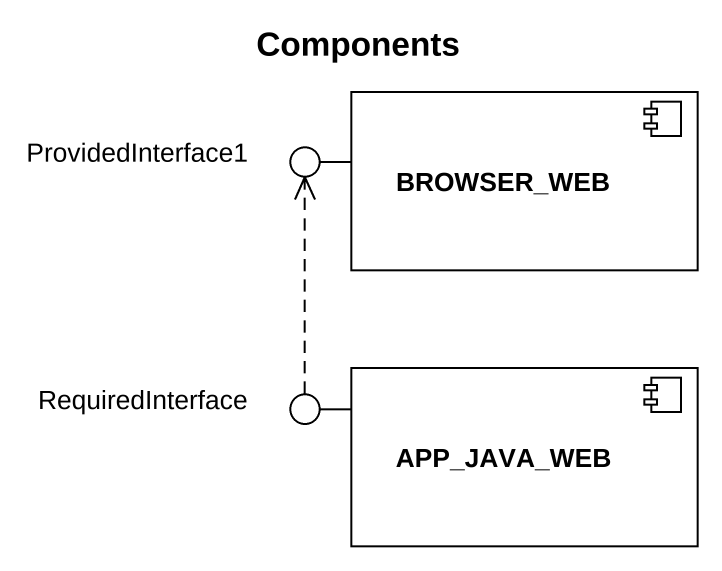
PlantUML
@startuml
title Components
() ProvidedInterface1
component BROWSER_WEB
() RequiredInterface
component APP_JAVA_WEB
BROWSER_WEB -left- ProvidedInterface1
APP_JAVA_WEB -left- RequiredInterface
RequiredInterface .up.> ProvidedInterface1
@enduml
